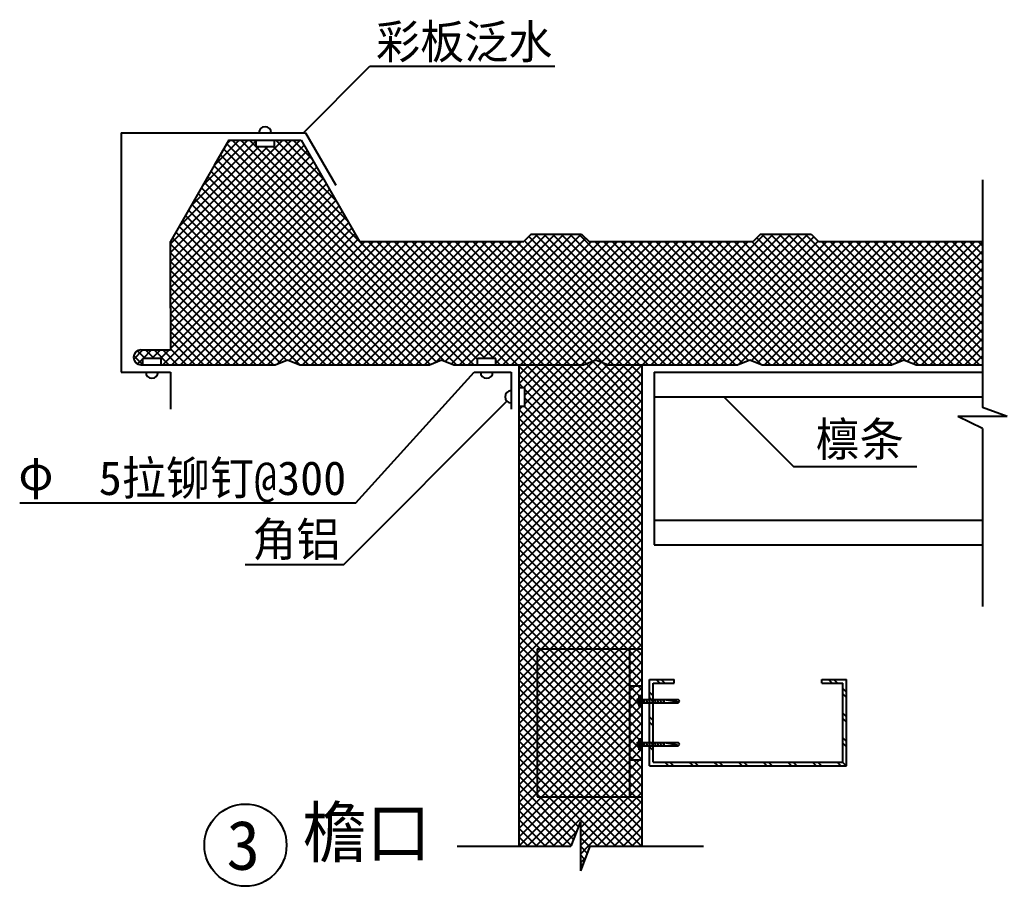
# Model space of a CAD drawing. Header units: metres. Extents: x 3 to 20502, y 1020 to 33464.
# Drawn here: x 12442 to 20453, y 26131 to 33157 of the extents above; entities that cross this region are included whole.
import ezdxf

# ---------------------------------------------------------------- set-up
doc = ezdxf.new("R2010")
doc.units = ezdxf.units.M
for name, color, linetype in [('1', 2, 'Continuous'), ('2', 3, 'Continuous'), ('4', 5, 'Continuous'), ('5', 6, 'Continuous')]:
    doc.layers.add(name, color=color, linetype=linetype)

msp = doc.modelspace()

# ---------------------------------------------------------------- linework, layer by layer
for p, q in [((16639.89, 28056.83), (17489.89, 28056.83)), ((16639.89, 28056.83), (16639.89, 26856.83)), ((17389.89, 28056.83), (17389.89, 26856.83)), ((17389.89, 27756.83), (17489.89, 27756.83)), ((17389.89, 27156.83), (17489.89, 27156.83)), ((16639.89, 26856.83), (17489.89, 26856.83))]:
    msp.add_line(p, q)
at = {"layer": '1'}
for p, q in [((13264.89, 32239.23), (13264.89, 30299.23)), ((13264.89, 32239.23), (14760.18, 32239.23)), ((14760.18, 32239.23), (15005.56, 31814.23)), ((14138.34, 32179.23), (14019.97, 31974.23)), ((14138.34, 32179.23), (14725.54, 32179.23)), ((14725.54, 32179.23), (15198.99, 31359.23)), ((16590.34, 31419.23), (16530.34, 31359.23)), ((16590.34, 31419.23), (17000.34, 31419.23)), ((17000.34, 31419.23), (17060.34, 31359.23)), ((18451.69, 31419.23), (18391.69, 31359.23)), ((18451.69, 31419.23), (18861.69, 31419.23)), ((18861.69, 31419.23), (18921.69, 31359.23)), ((15198.99, 31359.23), (16530.34, 31359.23)), ((17060.34, 31359.23), (18391.69, 31359.23)), ((18921.69, 31359.23), (20253.03, 31359.23)), ((13664.89, 30819.23), (13664.89, 30479.23)), ((13424.89, 30479.23), (13664.89, 30479.23)), ((14514.89, 30359.23), (14614.89, 30399.23)), ((14614.89, 30399.23), (14714.89, 30359.23)), ((15764.89, 30359.23), (15864.89, 30399.23)), ((15864.89, 30399.23), (15964.89, 30359.23)), ((17014.89, 30359.23), (17114.89, 30399.23)), ((17114.89, 30399.23), (17214.89, 30359.23)), ((18264.89, 30359.23), (18364.89, 30399.23)), ((18364.89, 30399.23), (18464.89, 30359.23)), ((19514.89, 30359.23), (19614.89, 30399.23)), ((19614.89, 30399.23), (19714.89, 30359.23)), ((13264.89, 30299.23), (13664.89, 30299.23)), ((13424.89, 30359.23), (14514.89, 30359.23)), ((13664.89, 30299.23), (13664.89, 29999.23)), ((14714.89, 30359.23), (15764.89, 30359.23)), ((15964.89, 30359.23), (17014.89, 30359.23)), ((16129.89, 30299.23), (16429.89, 30299.23)), ((16429.89, 30299.23), (16429.89, 29999.23)), ((16489.89, 30359.23), (16489.89, 26454.44)), ((17214.89, 30359.23), (18264.89, 30359.23)), ((17489.89, 30359.23), (17489.89, 26454.44)), ((18464.89, 30359.23), (19514.89, 30359.23)), ((19714.89, 30359.23), (20253.03, 30359.23))]:
    msp.add_line(p, q, dxfattribs=at)
msp.add_arc((13424.89, 30419.23), 60, 90, 270, dxfattribs=at)
at = {"layer": '2'}
for p, q in [((14743.27, 32239.23), (15283.27, 32779.23)), ((15283.27, 32779.23), (16783.27, 32779.23)), ((14356.94, 32179.23), (14356.94, 32129.23)), ((14356.94, 32129.23), (14506.94, 32129.23)), ((14506.94, 32179.23), (14506.94, 32129.23)), ((14019.97, 31974.23), (13664.89, 31359.23)), ((20253.03, 31859.23), (20253.03, 30012.48)), ((13664.89, 30819.23), (13664.89, 31359.23)), ((13439.89, 30359.23), (13439.89, 30409.23)), ((13589.89, 30409.23), (13439.89, 30409.23)), ((13589.89, 30359.23), (13589.89, 30409.23)), ((16154.89, 30359.23), (16154.89, 30409.23)), ((16304.89, 30409.23), (16154.89, 30409.23)), ((16304.89, 30359.23), (16304.89, 30409.23)), ((15168.54, 29239.93), (16129.89, 30299.23)), ((17589.89, 30299.23), (20253.03, 30299.23)), ((17589.89, 30299.23), (17589.89, 28899.23)), ((16489.89, 30174.23), (16539.89, 30174.23)), ((16539.89, 30024.23), (16539.89, 30174.23)), ((15070.58, 28739.93), (16394.53, 30063.88)), ((17589.89, 30099.23), (20253.03, 30099.23)), ((18153.39, 30099.23), (18718.64, 29533.99)), ((16489.89, 30024.23), (16539.89, 30024.23)), ((20453.03, 29939.67), (20253.03, 30012.48)), ((20453.03, 29939.67), (20053.03, 29939.67)), ((20253.03, 29843.5), (20053.03, 29939.67)), ((20253.03, 29843.5), (20253.03, 28905.69)), ((20253.03, 29843.5), (20253.03, 28399.23)), ((18718.64, 29533.99), (19718.64, 29533.99)), ((12442.27, 29239.93), (15168.54, 29239.93)), ((17589.89, 29099.23), (20253.03, 29099.23)), ((17589.89, 28899.23), (20253.03, 28899.23)), ((14270.58, 28739.93), (15070.58, 28739.93)), ((17453.89, 27613.83), (17453.89, 27649.83)), ((17453.89, 27649.83), (17467.39, 27649.83)), ((17453.89, 27645.33), (17467.39, 27645.33)), ((17467.39, 27586.83), (17467.39, 27676.83)), ((17467.39, 27676.83), (17489.89, 27676.83)), ((17476.39, 27586.83), (17476.39, 27676.83)), ((17489.89, 27586.83), (17489.89, 27676.83)), ((17489.89, 27645.33), (17782.39, 27645.33)), ((17669.55, 27645.33), (17789.89, 27625.08)), ((17669.55, 27618.33), (17669.55, 27645.33)), ((17797.39, 27631.83), (17782.39, 27645.33)), ((17453.89, 27618.33), (17467.39, 27618.33)), ((17453.89, 27613.83), (17467.39, 27613.83)), ((17467.39, 27586.83), (17489.89, 27586.83)), ((17489.89, 27618.33), (17782.39, 27618.33)), ((17782.39, 27618.33), (17797.39, 27631.83)), ((17467.39, 27236.83), (17467.39, 27326.83)), ((17467.39, 27326.83), (17489.89, 27326.83)), ((17476.39, 27236.83), (17476.39, 27326.83)), ((17489.89, 27236.83), (17489.89, 27326.83)), ((17453.89, 27263.83), (17453.89, 27299.83)), ((17453.89, 27299.83), (17467.39, 27299.83)), ((17453.89, 27295.33), (17467.39, 27295.33)), ((17453.89, 27268.33), (17467.39, 27268.33)), ((17453.89, 27263.83), (17467.39, 27263.83)), ((17467.39, 27236.83), (17489.89, 27236.83)), ((17489.89, 27295.33), (17782.39, 27295.33)), ((17489.89, 27268.33), (17782.39, 27268.33)), ((17669.55, 27268.33), (17669.55, 27295.33)), ((17669.55, 27295.33), (17789.89, 27275.08)), ((17797.39, 27281.83), (17782.39, 27295.33)), ((17782.39, 27268.33), (17797.39, 27281.83)), ((16989.91, 26654.44), (16911.96, 26454.44)), ((16989.91, 26654.44), (16989.91, 26254.44)), ((15989.89, 26454.44), (16911.96, 26454.44)), ((17067.78, 26454.44), (16989.91, 26254.44)), ((17067.78, 26454.44), (17989.89, 26454.44)), ((17067.78, 26454.44), (17989.89, 26454.44))]:
    msp.add_line(p, q, dxfattribs=at)
for centre, start, end in [((14431.94, 32239.23), 0, 180), ((13514.89, 30299.23), 180, 0), ((16229.89, 30299.23), 180, 0), ((16429.89, 30099.23), 90, 270)]:
    msp.add_arc(centre, 50, start, end, dxfattribs=at)
at = {"layer": '4'}
msp.add_circle((14273.23, 26463.95), 333.22, dxfattribs=at)
at = {"layer": '5'}
for p, q in [((13664.89, 31268.39), (14575.73, 32179.23)), ((13664.89, 31197.68), (14646.44, 32179.23)), ((13664.89, 31126.97), (14717.15, 32179.23)), ((13664.89, 31056.26), (14748.35, 32139.72)), ((13664.89, 31339.1), (14455.01, 32129.23)), ((13733.99, 31478.92), (14384.3, 32129.23)), ((13830.59, 31646.23), (14356.94, 32172.58)), ((13927.2, 31813.55), (14292.88, 32179.23)), ((14023.8, 31980.86), (14222.17, 32179.23)), ((14120.41, 32148.18), (14151.46, 32179.23)), ((15881.74, 30392.49), (14122.47, 32151.76)), ((15985.71, 30359.23), (14165.71, 32179.23)), ((16056.42, 30359.23), (14236.42, 32179.23)), ((14356.94, 32129.43), (14307.13, 32179.23)), ((16127.13, 30359.23), (14357.13, 32129.23)), ((16154.89, 30402.19), (14427.84, 32129.23)), ((15103.95, 31523.84), (14498.55, 32129.23)), ((15007.35, 31691.15), (14519.26, 32179.23)), ((14910.74, 31858.47), (14589.98, 32179.23)), ((14814.14, 32025.78), (14660.69, 32179.23)), ((13664.89, 30985.55), (14774.23, 32094.9)), ((13664.89, 30914.84), (14800.11, 32050.07)), ((15771.1, 30361.72), (14070.71, 32062.1)), ((15821.6, 30381.92), (14096.59, 32106.93)), ((13664.89, 30844.13), (14826, 32005.24)), ((15632.16, 30359.23), (14018.94, 31972.45)), ((15702.87, 30359.23), (14044.83, 32017.28)), ((13664.89, 30773.42), (14851.88, 31960.41)), ((13664.89, 30702.71), (14877.76, 31915.58)), ((15561.45, 30359.23), (13993.06, 31927.62)), ((13664.89, 30632), (14903.65, 31870.76)), ((13664.89, 30561.29), (14929.53, 31825.93)), ((15420.03, 30359.23), (13941.3, 31837.96)), ((15490.74, 30359.23), (13967.18, 31882.79)), ((13604.25, 30359.23), (14981.29, 31736.27)), ((13664.89, 30490.57), (14955.41, 31781.1)), ((15278.6, 30359.23), (13889.53, 31748.31)), ((15349.32, 30359.23), (13915.41, 31793.14)), ((13674.96, 30359.23), (15007.18, 31691.45)), ((13745.67, 30359.23), (15033.06, 31646.62)), ((15137.18, 30359.23), (13837.76, 31658.65)), ((15207.89, 30359.23), (13863.65, 31703.48)), ((14995.76, 30359.23), (13786, 31569)), ((15066.47, 30359.23), (13811.88, 31613.82)), ((13816.39, 30359.23), (15058.94, 31601.79)), ((14925.05, 30359.23), (13760.12, 31524.17)), ((13887.1, 30359.23), (15084.82, 31556.96)), ((13957.81, 30359.23), (15110.71, 31512.13)), ((14783.63, 30359.23), (13708.35, 31434.51)), ((14854.34, 30359.23), (13734.23, 31479.34)), ((14028.52, 30359.23), (15136.59, 31467.31)), ((14099.23, 30359.23), (15162.47, 31422.48)), ((15584.15, 30359.23), (16644.15, 31419.23)), ((15654.86, 30359.23), (16714.86, 31419.23)), ((15725.57, 30359.23), (16785.57, 31419.23)), ((15817.22, 30380.17), (16856.28, 31419.23)), ((15894.96, 30387.2), (16927, 31419.23)), ((15945.47, 30367), (16997.71, 31419.23)), ((17682.77, 30359.23), (16622.77, 31419.23)), ((17753.48, 30359.23), (16693.48, 31419.23)), ((17824.19, 30359.23), (16764.19, 31419.23)), ((17894.9, 30359.23), (16834.9, 31419.23)), ((17965.61, 30359.23), (16905.61, 31419.23)), ((18036.32, 30359.23), (16976.32, 31419.23)), ((17422.63, 30359.23), (18482.63, 31419.23)), ((17493.34, 30359.23), (18553.34, 31419.23)), ((17564.05, 30359.23), (18624.05, 31419.23)), ((17634.76, 30359.23), (18694.76, 31419.23)), ((17705.47, 30359.23), (18765.47, 31419.23)), ((17776.18, 30359.23), (18836.18, 31419.23)), ((19519.43, 30361.05), (18461.25, 31419.23)), ((19569.94, 30381.25), (18531.96, 31419.23)), ((19627.85, 30394.05), (18602.67, 31419.23)), ((19733.38, 30359.23), (18673.38, 31419.23)), ((19804.09, 30359.23), (18744.09, 31419.23)), ((19874.8, 30359.23), (18814.8, 31419.23)), ((14605.83, 30395.61), (13664.89, 31336.56)), ((14711.61, 30360.54), (13682.47, 31389.68)), ((14169.94, 30359.23), (15188.36, 31377.65)), ((14240.65, 30359.23), (15240.65, 31359.23)), ((14311.36, 30359.23), (15311.36, 31359.23)), ((14382.07, 30359.23), (15382.07, 31359.23)), ((14452.78, 30359.23), (15452.78, 31359.23)), ((14529.23, 30364.97), (15523.49, 31359.23)), ((14628.68, 30393.71), (15594.2, 31359.23)), ((14679.19, 30373.51), (15664.91, 31359.23)), ((14735.62, 30359.23), (15735.62, 31359.23)), ((14806.34, 30359.23), (15806.34, 31359.23)), ((14877.05, 30359.23), (15877.05, 31359.23)), ((14947.76, 30359.23), (15947.76, 31359.23)), ((15018.47, 30359.23), (16018.47, 31359.23)), ((15089.18, 30359.23), (16089.18, 31359.23)), ((15159.89, 30359.23), (16159.89, 31359.23)), ((15230.6, 30359.23), (16230.6, 31359.23)), ((16218.55, 30409.23), (15268.55, 31359.23)), ((15301.31, 30359.23), (16301.31, 31359.23)), ((16289.26, 30409.23), (15339.26, 31359.23)), ((15372.02, 30359.23), (16372.02, 31359.23)), ((16409.98, 30359.23), (15409.98, 31359.23)), ((15442.73, 30359.23), (16442.73, 31359.23)), ((16480.69, 30359.23), (15480.69, 31359.23)), ((15513.44, 30359.23), (16513.44, 31359.23)), ((16551.4, 30359.23), (15551.4, 31359.23)), ((16622.11, 30359.23), (15622.11, 31359.23)), ((16692.82, 30359.23), (15692.82, 31359.23)), ((16763.53, 30359.23), (15763.53, 31359.23)), ((16834.24, 30359.23), (15834.24, 31359.23)), ((16904.95, 30359.23), (15904.95, 31359.23)), ((16975.66, 30359.23), (15975.66, 31359.23)), ((16008.42, 30359.23), (17034.38, 31385.19)), ((17037.38, 30368.23), (16046.37, 31359.23)), ((16079.13, 30359.23), (17079.13, 31359.23)), ((17087.88, 30388.43), (16117.08, 31359.23)), ((17169.73, 30377.29), (16187.79, 31359.23)), ((16199.84, 30409.23), (17149.84, 31359.23)), ((17258.5, 30359.23), (16258.5, 31359.23)), ((16270.55, 30409.23), (17220.55, 31359.23)), ((16304.89, 30372.86), (17291.26, 31359.23)), ((17329.21, 30359.23), (16329.21, 31359.23)), ((16361.97, 30359.23), (17361.97, 31359.23)), ((17399.92, 30359.23), (16399.92, 31359.23)), ((16432.68, 30359.23), (17432.68, 31359.23)), ((17470.64, 30359.23), (16470.64, 31359.23)), ((16503.39, 30359.23), (17503.39, 31359.23)), ((17541.35, 30359.23), (16535.84, 31364.74)), ((17612.06, 30359.23), (16571.2, 31400.09)), ((16574.1, 30359.23), (17574.1, 31359.23)), ((16644.81, 30359.23), (17644.81, 31359.23)), ((16715.52, 30359.23), (17715.52, 31359.23)), ((16786.23, 30359.23), (17786.23, 31359.23)), ((16856.94, 30359.23), (17856.94, 31359.23)), ((16927.66, 30359.23), (17927.66, 31359.23)), ((16998.37, 30359.23), (17998.37, 31359.23)), ((17105.2, 30395.36), (18069.08, 31359.23)), ((18107.03, 30359.23), (17107.03, 31359.23)), ((17161.24, 30380.69), (18139.79, 31359.23)), ((18177.74, 30359.23), (17177.74, 31359.23)), ((17211.75, 30360.49), (18210.5, 31359.23)), ((18248.45, 30359.23), (17248.45, 31359.23)), ((17281.21, 30359.23), (18281.21, 31359.23)), ((18303.66, 30374.74), (17319.16, 31359.23)), ((17351.92, 30359.23), (18351.92, 31359.23)), ((18354.16, 30394.94), (17389.87, 31359.23)), ((18457.72, 30362.1), (17460.59, 31359.23)), ((18531.3, 30359.23), (17531.3, 31359.23)), ((18602.01, 30359.23), (17602.01, 31359.23)), ((18672.72, 30359.23), (17672.72, 31359.23)), ((18743.43, 30359.23), (17743.43, 31359.23)), ((18814.14, 30359.23), (17814.14, 31359.23)), ((17846.89, 30359.23), (18884.29, 31396.63)), ((18884.85, 30359.23), (17884.85, 31359.23)), ((17917.6, 30359.23), (18919.64, 31361.27)), ((18955.56, 30359.23), (17955.56, 31359.23)), ((17988.32, 30359.23), (18988.32, 31359.23)), ((19026.27, 30359.23), (18026.27, 31359.23)), ((18059.03, 30359.23), (19059.03, 31359.23)), ((19096.98, 30359.23), (18096.98, 31359.23)), ((18129.74, 30359.23), (19129.74, 31359.23)), ((19167.69, 30359.23), (18167.69, 31359.23)), ((18200.45, 30359.23), (19200.45, 31359.23)), ((19238.4, 30359.23), (18238.4, 31359.23)), ((18275.34, 30363.42), (19271.16, 31359.23)), ((19309.11, 30359.23), (18309.11, 31359.23)), ((18377.02, 30394.38), (19341.87, 31359.23)), ((19379.82, 30359.23), (18379.82, 31359.23)), ((19450.53, 30359.23), (18421.11, 31388.66)), ((18427.52, 30374.18), (19412.58, 31359.23)), ((18483.29, 30359.23), (19483.29, 31359.23)), ((18554, 30359.23), (19554, 31359.23)), ((18624.71, 30359.23), (19624.71, 31359.23)), ((18695.42, 30359.23), (19695.42, 31359.23)), ((18766.13, 30359.23), (19766.13, 31359.23)), ((18836.84, 30359.23), (19836.84, 31359.23)), ((18907.55, 30359.23), (19907.55, 31359.23)), ((19945.51, 30359.23), (18945.51, 31359.23)), ((18978.27, 30359.23), (19978.27, 31359.23)), ((20016.22, 30359.23), (19016.22, 31359.23)), ((19048.98, 30359.23), (20048.98, 31359.23)), ((20086.93, 30359.23), (19086.93, 31359.23)), ((19119.69, 30359.23), (20119.69, 31359.23)), ((20157.64, 30359.23), (19157.64, 31359.23)), ((19190.4, 30359.23), (20190.4, 31359.23)), ((20228.35, 30359.23), (19228.35, 31359.23)), ((19261.11, 30359.23), (20253.03, 31351.16)), ((20253.03, 30405.26), (19299.06, 31359.23)), ((20253.03, 30475.97), (19369.77, 31359.23)), ((20253.03, 30546.68), (19440.48, 31359.23)), ((20253.03, 30617.39), (19511.19, 31359.23)), ((20253.03, 30688.11), (19581.91, 31359.23)), ((20253.03, 30758.82), (19652.62, 31359.23)), ((20253.03, 30829.53), (19723.33, 31359.23)), ((20253.03, 30900.24), (19794.04, 31359.23)), ((20253.03, 30970.95), (19864.75, 31359.23)), ((20253.03, 31041.66), (19935.46, 31359.23)), ((20253.03, 31112.37), (20006.17, 31359.23)), ((20253.03, 31183.08), (20076.88, 31359.23)), ((20253.03, 31253.79), (20147.59, 31359.23)), ((20253.03, 31324.5), (20218.3, 31359.23)), ((14555.32, 30375.41), (13664.89, 31265.85)), ((19331.82, 30359.23), (20253.03, 31280.45)), ((14500.79, 30359.23), (13664.89, 31195.13)), ((19402.53, 30359.23), (20253.03, 31209.74)), ((14430.08, 30359.23), (13664.89, 31124.42)), ((19473.24, 30359.23), (20253.03, 31139.03)), ((14359.37, 30359.23), (13664.89, 31053.71)), ((19563.33, 30378.61), (20253.03, 31068.31)), ((14288.66, 30359.23), (13664.89, 30983)), ((19643.3, 30387.87), (20253.03, 30997.6)), ((19693.8, 30367.67), (20253.03, 30926.89)), ((14217.94, 30359.23), (13664.89, 30912.29)), ((14147.23, 30359.23), (13664.89, 30841.58)), ((19756.08, 30359.23), (20253.03, 30856.18)), ((14076.52, 30359.23), (13664.89, 30770.87)), ((19826.79, 30359.23), (20253.03, 30785.47)), ((14005.81, 30359.23), (13664.89, 30700.16)), ((19897.5, 30359.23), (20253.03, 30714.76)), ((13935.1, 30359.23), (13664.89, 30629.45)), ((19968.21, 30359.23), (20253.03, 30644.05)), ((13864.39, 30359.23), (13664.89, 30558.74)), ((20038.93, 30359.23), (20253.03, 30573.34)), ((13366.71, 30404.54), (13441.41, 30479.23)), ((13460.84, 30409.23), (13397.47, 30472.6)), ((13442.12, 30409.23), (13512.12, 30479.23)), ((13531.55, 30409.23), (13461.55, 30479.23)), ((13512.83, 30409.23), (13582.83, 30479.23)), ((13652.26, 30359.23), (13532.26, 30479.23)), ((13583.54, 30409.23), (13653.54, 30479.23)), ((13722.97, 30359.23), (13602.97, 30479.23)), ((13793.68, 30359.23), (13664.89, 30488.03)), ((20109.64, 30359.23), (20253.03, 30502.63)), ((13439.89, 30359.47), (13366.46, 30432.9)), ((13398.32, 30365.43), (13439.89, 30407)), ((16149.84, 30359.23), (16154.89, 30364.28)), ((16339.26, 30359.23), (16304.89, 30393.61)), ((16489.89, 29780.04), (17105.2, 30395.36)), ((16489.89, 29709.33), (17161.24, 30380.69)), ((17489.89, 29915.72), (17037.38, 30368.23)), ((17489.89, 29986.43), (17087.88, 30388.43)), ((17489.89, 30057.14), (17169.73, 30377.29)), ((20180.35, 30359.23), (20253.03, 30431.92)), ((20251.06, 30359.23), (20253.03, 30361.21)), ((16489.89, 29638.62), (17211.75, 30360.49)), ((16489.89, 30345.73), (16503.39, 30359.23)), ((16489.89, 30275.02), (16574.1, 30359.23)), ((16489.89, 30204.31), (16644.81, 30359.23)), ((16489.89, 29921.46), (16927.66, 30359.23)), ((16489.89, 29850.75), (16998.37, 30359.23)), ((16489.89, 29567.91), (17281.21, 30359.23)), ((16489.89, 29497.2), (17351.92, 30359.23)), ((16489.89, 29426.49), (17422.63, 30359.23)), ((16489.89, 29355.78), (17489.89, 30355.78)), ((17489.89, 29350.03), (16489.89, 30350.03)), ((16489.89, 29285.07), (17489.89, 30285.07)), ((16530.52, 30174.23), (16715.52, 30359.23)), ((16539.89, 30112.88), (16786.23, 30359.23)), ((16539.89, 30042.17), (16856.94, 30359.23)), ((17489.89, 29420.74), (16551.4, 30359.23)), ((17489.89, 29491.46), (16622.11, 30359.23)), ((17489.89, 29562.17), (16692.82, 30359.23)), ((17489.89, 29632.88), (16763.53, 30359.23)), ((17489.89, 29703.59), (16834.24, 30359.23)), ((17489.89, 29774.3), (16904.95, 30359.23)), ((17489.89, 29845.01), (16975.66, 30359.23)), ((17489.89, 30127.85), (17258.5, 30359.23)), ((17489.89, 30198.56), (17329.21, 30359.23)), ((17489.89, 30269.27), (17399.92, 30359.23)), ((17489.89, 30339.98), (17470.64, 30359.23)), ((17489.89, 29279.32), (16489.89, 30279.32)), ((16489.89, 29214.36), (17489.89, 30214.36)), ((16524.26, 30174.23), (16489.89, 30208.61)), ((16489.89, 29143.64), (17489.89, 30143.64)), ((17489.89, 29208.61), (16539.89, 30158.61)), ((16489.89, 29072.93), (17489.89, 30072.93)), ((17489.89, 29137.9), (16539.89, 30087.9)), ((16489.89, 29992.17), (16521.94, 30024.23)), ((16489.89, 29002.22), (17489.89, 30002.22)), ((17489.89, 28996.48), (16489.89, 29996.48)), ((17489.89, 29067.19), (16532.84, 30024.23)), ((16489.89, 28931.51), (17489.89, 29931.51)), ((17489.89, 28925.77), (16489.89, 29925.77)), ((16489.89, 28860.8), (17489.89, 29860.8)), ((17489.89, 28855.06), (16489.89, 29855.06)), ((16489.89, 28790.09), (17489.89, 29790.09)), ((17489.89, 28784.35), (16489.89, 29784.35)), ((16489.89, 28719.38), (17489.89, 29719.38)), ((17489.89, 28713.64), (16489.89, 29713.64)), ((16489.89, 28648.67), (17489.89, 29648.67)), ((17489.89, 28642.93), (16489.89, 29642.93)), ((16489.89, 28577.96), (17489.89, 29577.96)), ((17489.89, 28572.22), (16489.89, 29572.22)), ((16489.89, 28507.25), (17489.89, 29507.25)), ((17489.89, 28501.51), (16489.89, 29501.51)), ((16489.89, 28436.54), (17489.89, 29436.54)), ((17489.89, 28430.8), (16489.89, 29430.8)), ((16489.89, 28365.83), (17489.89, 29365.83)), ((17489.89, 28360.08), (16489.89, 29360.08)), ((16489.89, 28295.12), (17489.89, 29295.12)), ((17489.89, 28289.37), (16489.89, 29289.37)), ((16489.89, 28224.41), (17489.89, 29224.41)), ((17489.89, 28218.66), (16489.89, 29218.66)), ((16489.89, 28153.7), (17489.89, 29153.7)), ((17489.89, 28147.95), (16489.89, 29147.95)), ((16489.89, 28082.98), (17489.89, 29082.98)), ((17489.89, 28077.24), (16489.89, 29077.24)), ((16489.89, 28012.27), (17489.89, 29012.27)), ((17489.89, 28006.53), (16489.89, 29006.53)), ((16489.89, 27941.56), (17489.89, 28941.56)), ((17489.89, 27935.82), (16489.89, 28935.82)), ((16489.89, 27870.85), (17489.89, 28870.85)), ((17489.89, 27865.11), (16489.89, 28865.11)), ((16489.89, 27800.14), (17489.89, 28800.14)), ((17489.89, 27794.4), (16489.89, 28794.4)), ((16489.89, 27729.43), (17489.89, 28729.43)), ((17489.89, 27723.69), (16489.89, 28723.69)), ((16489.89, 27658.72), (17489.89, 28658.72)), ((17489.89, 27652.98), (16489.89, 28652.98)), ((16489.89, 27588.01), (17489.89, 28588.01)), ((17489.89, 27582.27), (16489.89, 28582.27)), ((16489.89, 27517.3), (17489.89, 28517.3)), ((17489.89, 27511.56), (16489.89, 28511.56)), ((16489.89, 27446.59), (17489.89, 28446.59)), ((17489.89, 27440.85), (16489.89, 28440.85)), ((16489.89, 27375.88), (17489.89, 28375.88)), ((17489.89, 27370.13), (16489.89, 28370.13)), ((16489.89, 27305.17), (17489.89, 28305.17)), ((17489.89, 27299.42), (16489.89, 28299.42)), ((16489.89, 27234.46), (17489.89, 28234.46)), ((17489.89, 27228.71), (16489.89, 28228.71)), ((16489.89, 27163.75), (17489.89, 28163.75)), ((17489.89, 27158), (16489.89, 28158)), ((16489.89, 27093.04), (17489.89, 28093.04)), ((17489.89, 27087.29), (16489.89, 28087.29)), ((16489.89, 27022.32), (17489.89, 28022.32)), ((17489.89, 27016.58), (16489.89, 28016.58)), ((16489.89, 26951.61), (17489.89, 27951.61)), ((17489.89, 26945.87), (16489.89, 27945.87)), ((16489.89, 26880.9), (17489.89, 27880.9)), ((17489.89, 26875.16), (16489.89, 27875.16)), ((16489.89, 26810.19), (17489.89, 27810.19)), ((17489.89, 26804.45), (16489.89, 27804.45)), ((17549.89, 27806.83), (17749.89, 27806.83)), ((17549.89, 27106.83), (17549.89, 27806.83)), ((17633.95, 27776.83), (17603.95, 27806.83)), ((17676.37, 27776.83), (17646.37, 27806.83)), ((17749.89, 27776.83), (17749.89, 27806.83)), ((18949.89, 27806.83), (19149.89, 27806.83)), ((18949.89, 27776.83), (18949.89, 27806.83)), ((19033.95, 27776.83), (19003.95, 27806.83)), ((19076.37, 27776.83), (19046.37, 27806.83)), ((19149.89, 27106.83), (19149.89, 27806.83)), ((16489.89, 26739.48), (17489.89, 27739.48)), ((17489.89, 26733.74), (16489.89, 27733.74)), ((17579.89, 27776.83), (17749.89, 27776.83)), ((17579.89, 27136.83), (17579.89, 27776.83)), ((18949.89, 27776.83), (19119.89, 27776.83)), ((19119.89, 27136.83), (19119.89, 27776.83)), ((19149.89, 27703.32), (19119.89, 27733.32)), ((16489.89, 26668.77), (17489.89, 27668.77)), ((17489.89, 26663.03), (16489.89, 27663.03)), ((17512.39, 27618.33), (17503.39, 27645.33)), ((17534.89, 27618.33), (17525.89, 27645.33)), ((17557.39, 27618.33), (17548.39, 27645.33)), ((17579.89, 27673.32), (17549.89, 27703.32)), ((17579.89, 27630.9), (17549.89, 27660.9)), ((17579.89, 27618.33), (17570.89, 27645.33)), ((17602.39, 27618.33), (17593.39, 27645.33)), ((17624.89, 27618.33), (17615.89, 27645.33)), ((17647.39, 27618.33), (17638.39, 27645.33)), ((17669.89, 27618.33), (17660.89, 27645.33)), ((19149.89, 27660.9), (19119.89, 27690.9)), ((16489.89, 26598.06), (17489.89, 27598.06)), ((17489.89, 26592.32), (16489.89, 27592.32)), ((16489.89, 26527.35), (17489.89, 27527.35)), ((17489.89, 26521.61), (16489.89, 27521.61)), ((17579.89, 27473.32), (17549.89, 27503.32)), ((19149.89, 27503.32), (19119.89, 27533.32)), ((19149.89, 27460.9), (19119.89, 27490.9)), ((16489.89, 26456.64), (17489.89, 27456.64)), ((17486.34, 26454.44), (16489.89, 27450.9)), ((17579.89, 27430.9), (17549.89, 27460.9)), ((17415.63, 26454.44), (16489.89, 27380.19)), ((16558.39, 26454.44), (17489.89, 27385.93)), ((19149.89, 27303.32), (19119.89, 27333.32)), ((17344.92, 26454.44), (16489.89, 27309.47)), ((17274.21, 26454.44), (16489.89, 27238.76)), ((16629.1, 26454.44), (17489.89, 27315.22)), ((16699.81, 26454.44), (17489.89, 27244.51)), ((17512.39, 27268.33), (17503.39, 27295.33)), ((17534.89, 27268.33), (17525.89, 27295.33)), ((17557.39, 27268.33), (17548.39, 27295.33)), ((17579.89, 27273.32), (17549.89, 27303.32)), ((17579.89, 27230.9), (17549.89, 27260.9)), ((17579.89, 27268.33), (17570.89, 27295.33)), ((17602.39, 27268.33), (17593.39, 27295.33)), ((17624.89, 27268.33), (17615.89, 27295.33)), ((17647.39, 27268.33), (17638.39, 27295.33)), ((17669.89, 27268.33), (17660.89, 27295.33)), ((19149.89, 27260.9), (19119.89, 27290.9)), ((17203.5, 26454.44), (16489.89, 27168.05)), ((16770.53, 26454.44), (17489.89, 27173.8)), ((16972.3, 26614.93), (16489.89, 27097.34)), ((16989.91, 26603.11), (17489.89, 27103.09)), ((17549.89, 27106.83), (19149.89, 27106.83)), ((17579.89, 27136.83), (19119.89, 27136.83)), ((17703.95, 27106.83), (17673.95, 27136.83)), ((17746.37, 27106.83), (17716.37, 27136.83)), ((17903.95, 27106.83), (17873.95, 27136.83)), ((17946.37, 27106.83), (17916.37, 27136.83)), ((18103.95, 27106.83), (18073.95, 27136.83)), ((18146.37, 27106.83), (18116.37, 27136.83)), ((18303.95, 27106.83), (18273.95, 27136.83)), ((18346.37, 27106.83), (18316.37, 27136.83)), ((18503.95, 27106.83), (18473.95, 27136.83)), ((18546.37, 27106.83), (18516.37, 27136.83)), ((18703.95, 27106.83), (18673.95, 27136.83)), ((18746.37, 27106.83), (18716.37, 27136.83)), ((18903.95, 27106.83), (18873.95, 27136.83)), ((18946.37, 27106.83), (18916.37, 27136.83)), ((19103.95, 27106.83), (19073.95, 27136.83)), ((19146.37, 27106.83), (19116.37, 27136.83)), ((16953.42, 26563.1), (16489.89, 27026.63)), ((16989.91, 26532.4), (17489.89, 27032.38)), ((16932.95, 26512.85), (16489.89, 26955.92)), ((16989.91, 26461.69), (17489.89, 26961.66)), ((16912.46, 26462.64), (16489.89, 26885.21)), ((17053.37, 26454.44), (17489.89, 26890.95)), ((16849.95, 26454.44), (16489.89, 26814.5)), ((17124.08, 26454.44), (17489.89, 26820.24)), ((16779.24, 26454.44), (16489.89, 26743.79)), ((17194.79, 26454.44), (17489.89, 26749.53)), ((17265.5, 26454.44), (17489.89, 26678.82)), ((16708.53, 26454.44), (16489.89, 26673.08)), ((16637.82, 26454.44), (16489.89, 26602.37)), ((17132.79, 26454.44), (16989.91, 26597.32)), ((17336.21, 26454.44), (17489.89, 26608.11)), ((16567.11, 26454.44), (16489.89, 26531.66)), ((16841.24, 26454.44), (16955.45, 26568.65)), ((17065.7, 26450.81), (16989.91, 26526.61)), ((17406.92, 26454.44), (17489.89, 26537.4)), ((16496.39, 26454.44), (16489.89, 26460.95)), ((16989.91, 26390.98), (17057.32, 26458.38)), ((17045.74, 26400.07), (16989.91, 26455.9)), ((17477.63, 26454.44), (17489.89, 26466.69)), ((17026.47, 26348.62), (16989.91, 26385.19)), ((16989.91, 26320.27), (17031.82, 26362.18)), ((17007.05, 26297.33), (16989.91, 26314.48))]:
    msp.add_line(p, q, dxfattribs=at)

# ---------------------------------------------------------------- texts
at = {"layer": '4'}
for s, height, p in [('彩板泛水', 275, (15333.03, 32841.57)), ('檩条', 275, (18898.64, 29617.2)), ('φ', 275, (12431.31, 29342.74)), ('   5拉铆钉@300', 275, (12521.95, 29303.01)), ('角铝', 275, (14328.52, 28805.9)), ('檐口', 400, (14736.13, 26367.28)), ('3', 400, (14119.72, 26263.95))]:
    msp.add_text(s, height=height, dxfattribs=at).set_placement(p)

doc.saveas('drawing.dxf')
